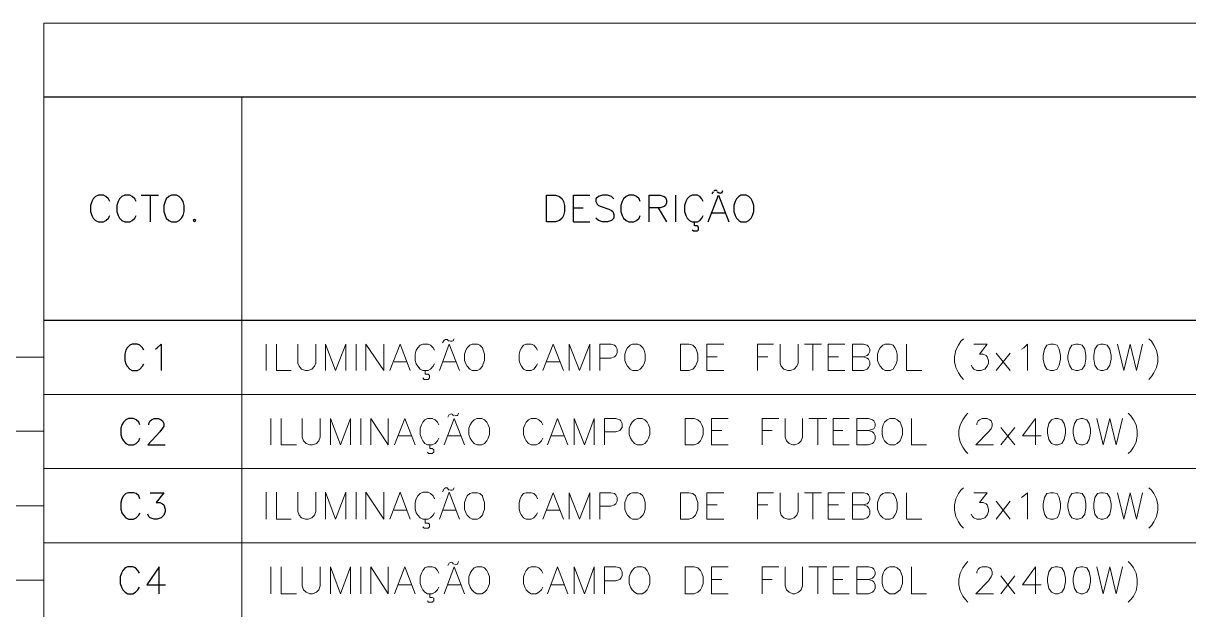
# Model space of a CAD drawing. Header units: millimetres. Extents: x 3240 to 3412, y 1366 to 1426.
# Drawn here: x 3260.18 to 3267.87, y 1374.64 to 1378.5 of the extents above; entities that cross this region are included whole.
import ezdxf

# ---------------------------------------------------------------- set-up
doc = ezdxf.new("R2010")
doc.units = ezdxf.units.MM

msp = doc.modelspace()

# ---------------------------------------------------------------- linework, layer by layer
at = {"color": 7, "linetype": 'Continuous', "lineweight": 13, "true_color": 0x000007}
for points in [[(3260.3114, 1370.6637), (3280.3435, 1370.6637), (3280.3435, 1378.5032), (3260.3114, 1378.5032)], [(3260.3114, 1378.5032), (3260.3114, 1370.6637), (3260.3114, 1370.6637)]]:
    msp.add_lwpolyline(points, dxfattribs=at)
at = {"color": 7, "linetype": 'Continuous', "lineweight": 25, "true_color": 0x000007}
for points in [[(3260.3114, 1378.0186), (3280.3418, 1378.0186), (3280.3418, 1378.0186)], [(3260.7481, 1377.3289), (3260.7398, 1377.3455), (3260.7216, 1377.362), (3260.7051, 1377.3703), (3260.672, 1377.3703), (3260.6538, 1377.362), (3260.6373, 1377.3455), (3260.629, 1377.3289), (3260.6207, 1377.3025), (3260.6207, 1377.2611), (3260.629, 1377.2347), (3260.6373, 1377.2181), (3260.6538, 1377.2016), (3260.672, 1377.1933), (3260.7051, 1377.1933), (3260.7216, 1377.2016), (3260.7398, 1377.2181), (3260.7481, 1377.2347)], [(3260.9217, 1377.3289), (3260.9135, 1377.3455), (3260.8953, 1377.362), (3260.8787, 1377.3703), (3260.8457, 1377.3703), (3260.8275, 1377.362), (3260.8109, 1377.3455), (3260.8027, 1377.3289), (3260.7944, 1377.3025), (3260.7944, 1377.2611), (3260.8027, 1377.2347), (3260.8109, 1377.2181), (3260.8275, 1377.2016), (3260.8457, 1377.1933), (3260.8787, 1377.1933), (3260.8953, 1377.2016), (3260.9135, 1377.2181), (3260.9217, 1377.2347)], [(3260.9548, 1377.3703), (3261.0689, 1377.3703), (3261.0689, 1377.3703)], [(3261.0144, 1377.3703), (3261.0144, 1377.1933), (3261.0144, 1377.1933)], [(3263.8094, 1377.1933), (3263.8094, 1377.3703), (3263.9153, 1377.3703)], [(3264.0757, 1377.3455), (3264.0592, 1377.362), (3264.0327, 1377.3703), (3263.9996, 1377.3703), (3263.9732, 1377.362), (3263.9566, 1377.3455), (3263.9566, 1377.3289), (3263.9649, 1377.3107), (3263.9732, 1377.3025), (3263.9914, 1377.2942), (3264.041, 1377.2777), (3264.0592, 1377.2694), (3264.0674, 1377.2611), (3264.0757, 1377.2429), (3264.0757, 1377.2181), (3264.0592, 1377.2016), (3264.0327, 1377.1933), (3263.9996, 1377.1933), (3263.9732, 1377.2016), (3263.9566, 1377.2181)], [(3264.2494, 1377.3289), (3264.2411, 1377.3455), (3264.2246, 1377.362), (3264.2064, 1377.3703), (3264.1733, 1377.3703), (3264.1568, 1377.362), (3264.1386, 1377.3455), (3264.1303, 1377.3289), (3264.122, 1377.3025), (3264.122, 1377.2611), (3264.1303, 1377.2347), (3264.1386, 1377.2181), (3264.1568, 1377.2016), (3264.1733, 1377.1933), (3264.2064, 1377.1933), (3264.2246, 1377.2016), (3264.2411, 1377.2181), (3264.2494, 1377.2347)], [(3264.3089, 1377.1933), (3264.3089, 1377.3703), (3264.38, 1377.3703), (3264.4065, 1377.362), (3264.4148, 1377.3537), (3264.423, 1377.3372), (3264.423, 1377.319), (3264.4148, 1377.3025), (3264.4065, 1377.2942), (3264.38, 1377.2859), (3264.3089, 1377.2859)], [(3264.4826, 1377.3703), (3264.4826, 1377.1933), (3264.4826, 1377.1933)], [(3264.6645, 1377.3289), (3264.6562, 1377.3455), (3264.643, 1377.362), (3264.6265, 1377.3703), (3264.5917, 1377.3703), (3264.5752, 1377.362), (3264.5587, 1377.3455), (3264.5504, 1377.3289), (3264.5421, 1377.3025), (3264.5421, 1377.2611), (3264.5504, 1377.2347), (3264.5587, 1377.2181), (3264.5752, 1377.2016), (3264.5917, 1377.1933), (3264.6265, 1377.1933), (3264.643, 1377.2016), (3264.6562, 1377.2181), (3264.6645, 1377.2347)], [(3264.6976, 1377.1933), (3264.7654, 1377.3703), (3264.8332, 1377.1933)], [(3264.724, 1377.3785), (3264.7323, 1377.3918), (3264.7323, 1377.3918)], [(3264.7571, 1377.3918), (3264.7654, 1377.3835), (3264.7654, 1377.3835)], [(3264.7869, 1377.3835), (3264.7952, 1377.4), (3264.7952, 1377.4)], [(3263.8094, 1377.2859), (3263.8723, 1377.2859), (3263.8723, 1377.2859)], [(3264.3685, 1377.2859), (3264.423, 1377.1933), (3264.423, 1377.1933)], [(3263.8094, 1377.1933), (3263.9153, 1377.1933), (3263.9153, 1377.1933)], [(3264.5917, 1377.142), (3264.6, 1377.1338), (3264.6265, 1377.1338), (3264.6347, 1377.142), (3264.6347, 1377.1586), (3264.6265, 1377.1668), (3264.6083, 1377.1668), (3264.6083, 1377.1933)], [(3264.724, 1377.2528), (3264.8084, 1377.2528), (3264.8084, 1377.2528)], [(3260.3114, 1376.545), (3280.3418, 1376.545), (3280.3418, 1376.545)], [(3260.9713, 1376.3465), (3260.9631, 1376.3631), (3260.9465, 1376.3796), (3260.93, 1376.3879), (3260.8953, 1376.3879), (3260.8787, 1376.3796), (3260.8622, 1376.3631), (3260.8539, 1376.3465), (3260.8457, 1376.32), (3260.8457, 1376.2787), (3260.8539, 1376.2572), (3260.8622, 1376.2407), (3260.8787, 1376.2225), (3260.8953, 1376.2142), (3260.93, 1376.2142), (3260.9465, 1376.2225), (3260.9631, 1376.2407), (3260.9713, 1376.2572)], [(3261.0491, 1376.3548), (3261.0607, 1376.3631), (3261.0871, 1376.3879), (3261.0871, 1376.2142)], [(3260.9465, 1375.8553), (3260.9383, 1375.8718), (3260.9217, 1375.8884), (3260.9035, 1375.8967), (3260.8705, 1375.8967), (3260.8539, 1375.8884), (3260.8374, 1375.8718), (3260.8275, 1375.8553), (3260.8192, 1375.8338), (3260.8192, 1375.7908), (3260.8275, 1375.766), (3260.8374, 1375.7495), (3260.8539, 1375.7313), (3260.8705, 1375.723), (3260.9035, 1375.723), (3260.9217, 1375.7313), (3260.9383, 1375.7495), (3260.9465, 1375.766)], [(3261.0061, 1375.8553), (3261.0061, 1375.8636), (3261.0144, 1375.8801), (3261.0226, 1375.8884), (3261.0392, 1375.8967), (3261.0689, 1375.8967), (3261.0871, 1375.8884), (3261.0954, 1375.8801), (3261.1037, 1375.8636), (3261.1037, 1375.847), (3261.0954, 1375.8338), (3261.0772, 1375.809), (3260.9978, 1375.723), (3261.1119, 1375.723)], [(3260.9465, 1375.3674), (3260.9383, 1375.3856), (3260.9217, 1375.4021), (3260.9035, 1375.4054), (3260.8705, 1375.4054), (3260.8539, 1375.4021), (3260.8374, 1375.3856), (3260.8275, 1375.3674), (3260.8192, 1375.3426), (3260.8192, 1375.2996), (3260.8275, 1375.2748), (3260.8374, 1375.2582), (3260.8539, 1375.2417), (3260.8705, 1375.2318), (3260.9035, 1375.2318), (3260.9217, 1375.2417), (3260.9383, 1375.2582), (3260.9465, 1375.2748)], [(3261.0144, 1375.4054), (3261.1037, 1375.4054), (3261.0524, 1375.3426), (3261.0772, 1375.3426), (3261.0954, 1375.3343), (3261.1037, 1375.3261), (3261.1119, 1375.2996), (3261.1119, 1375.2831), (3261.1037, 1375.2582), (3261.0871, 1375.2417), (3261.0607, 1375.2318), (3261.0392, 1375.2318), (3261.0144, 1375.2417), (3261.0061, 1375.25), (3260.9978, 1375.2665)], [(3260.9432, 1374.8762), (3260.9333, 1374.8944), (3260.9168, 1374.9109), (3260.9002, 1374.9192), (3260.8655, 1374.9192), (3260.849, 1374.9109), (3260.8324, 1374.8944), (3260.8242, 1374.8762), (3260.8159, 1374.8514), (3260.8159, 1374.8084), (3260.8242, 1374.7836), (3260.8324, 1374.767), (3260.849, 1374.7505), (3260.8655, 1374.7406), (3260.9002, 1374.7406), (3260.9168, 1374.7505), (3260.9333, 1374.767), (3260.9432, 1374.7836)], [(3261.0739, 1374.7406), (3261.0739, 1374.9192), (3260.9928, 1374.8001), (3261.1152, 1374.8001)]]:
    msp.add_lwpolyline(points, dxfattribs=at)
at = {"color": 7, "linetype": 'Continuous', "lineweight": 15, "true_color": 0x000007}
for points in [[(3261.6197, 1378.0186), (3261.6197, 1371.6461), (3261.6197, 1371.6461)], [(3263.0123, 1376.4061), (3263.0205, 1376.4226), (3263.0205, 1376.4226)], [(3266.3829, 1376.4226), (3266.3664, 1376.4061), (3266.3498, 1376.3796), (3266.3316, 1376.3465), (3266.3234, 1376.3035), (3266.3234, 1376.2704), (3266.3316, 1376.2324), (3266.3498, 1376.1977), (3266.3664, 1376.1729), (3266.3829, 1376.1547)], [(3267.6068, 1376.4226), (3267.6233, 1376.4061), (3267.6399, 1376.3796), (3267.6581, 1376.3465), (3267.6663, 1376.3035), (3267.6663, 1376.2704), (3267.6581, 1376.2324), (3267.6399, 1376.1977), (3267.6233, 1376.1729), (3267.6068, 1376.1547)], [(3261.7801, 1376.3879), (3261.7801, 1376.2142), (3261.7801, 1376.2142)], [(3261.8479, 1376.3879), (3261.8479, 1376.2142), (3261.9455, 1376.2142)], [(3261.9885, 1376.3879), (3261.9885, 1376.2605), (3261.9968, 1376.2407), (3262.0133, 1376.2225), (3262.0398, 1376.2142), (3262.0563, 1376.2142), (3262.0811, 1376.2225), (3262.0977, 1376.2407), (3262.1076, 1376.2605), (3262.1076, 1376.3879)], [(3262.1704, 1376.2142), (3262.1704, 1376.3879), (3262.2382, 1376.2142), (3262.306, 1376.3879), (3262.306, 1376.2142)], [(3262.3739, 1376.3879), (3262.3739, 1376.2142), (3262.3739, 1376.2142)], [(3262.4367, 1376.2142), (3262.4367, 1376.3879), (3262.5558, 1376.2142), (3262.5558, 1376.3879)], [(3262.5971, 1376.2142), (3262.6649, 1376.3879), (3262.7294, 1376.2142)], [(3262.8899, 1376.3465), (3262.8816, 1376.3631), (3262.8651, 1376.3796), (3262.8485, 1376.3879), (3262.8138, 1376.3879), (3262.7973, 1376.3796), (3262.7807, 1376.3631), (3262.7708, 1376.3465), (3262.7625, 1376.32), (3262.7625, 1376.2787), (3262.7708, 1376.2572), (3262.7807, 1376.2407), (3262.7973, 1376.2225), (3262.8138, 1376.2142), (3262.8485, 1376.2142), (3262.8651, 1376.2225), (3262.8816, 1376.2407), (3262.8899, 1376.2572)], [(3262.9246, 1376.2142), (3262.9874, 1376.3879), (3263.0553, 1376.2142)], [(3262.9444, 1376.3961), (3262.9544, 1376.4143), (3262.9544, 1376.4143)], [(3262.9792, 1376.4143), (3262.9874, 1376.4061), (3262.9874, 1376.4061)], [(3263.5713, 1376.3465), (3263.563, 1376.3631), (3263.5465, 1376.3796), (3263.5299, 1376.3879), (3263.4952, 1376.3879), (3263.4787, 1376.3796), (3263.4654, 1376.3631), (3263.4572, 1376.3465), (3263.4489, 1376.32), (3263.4489, 1376.2787), (3263.4572, 1376.2572), (3263.4654, 1376.2407), (3263.4787, 1376.2225), (3263.4952, 1376.2142), (3263.5299, 1376.2142), (3263.5465, 1376.2225), (3263.563, 1376.2407), (3263.5713, 1376.2572)], [(3263.606, 1376.2142), (3263.6738, 1376.3879), (3263.7416, 1376.2142)], [(3263.7797, 1376.2142), (3263.7797, 1376.3879), (3263.8475, 1376.2142), (3263.9153, 1376.3879), (3263.9153, 1376.2142)], [(3263.9831, 1376.2142), (3263.9831, 1376.3879), (3264.0542, 1376.3879), (3264.079, 1376.3796), (3264.0889, 1376.3713), (3264.0972, 1376.3548), (3264.0972, 1376.3283), (3264.0889, 1376.3118), (3264.079, 1376.3035), (3264.0542, 1376.2952), (3263.9831, 1376.2952)], [(3264.6893, 1376.2142), (3264.6893, 1376.3879), (3264.8001, 1376.3879)], [(3265.0234, 1376.2142), (3265.0234, 1376.3879), (3265.1292, 1376.3879)], [(3265.1722, 1376.3879), (3265.1722, 1376.2605), (3265.1805, 1376.2407), (3265.1971, 1376.2225), (3265.2235, 1376.2142), (3265.2401, 1376.2142), (3265.2649, 1376.2225), (3265.2831, 1376.2407), (3265.2913, 1376.2605), (3265.2913, 1376.3879)], [(3265.3327, 1376.3879), (3265.4468, 1376.3879), (3265.4468, 1376.3879)], [(3265.3889, 1376.3879), (3265.3889, 1376.2142), (3265.3889, 1376.2142)], [(3265.4898, 1376.2142), (3265.4898, 1376.3879), (3265.6006, 1376.3879)], [(3265.723, 1376.3035), (3265.7478, 1376.2952), (3265.7561, 1376.287), (3265.7643, 1376.2704), (3265.7643, 1376.2489), (3265.7561, 1376.2324), (3265.7478, 1376.2225), (3265.723, 1376.2142), (3265.6502, 1376.2142), (3265.6502, 1376.3879), (3265.723, 1376.3879), (3265.7478, 1376.3796), (3265.7561, 1376.3713), (3265.7643, 1376.3548), (3265.7643, 1376.3382), (3265.7561, 1376.32), (3265.7478, 1376.3118), (3265.723, 1376.3035), (3265.6502, 1376.3035)], [(3266.0058, 1376.3879), (3266.0058, 1376.2142), (3266.1084, 1376.2142)], [(3266.4507, 1376.3879), (3266.54, 1376.3879), (3266.4888, 1376.32), (3266.5136, 1376.32), (3266.5318, 1376.3118), (3266.54, 1376.3035), (3266.5483, 1376.2787), (3266.5483, 1376.2605), (3266.54, 1376.2407), (3266.5235, 1376.2225), (3266.497, 1376.2142), (3266.4722, 1376.2142), (3266.4507, 1376.2225), (3266.4424, 1376.2324), (3266.4342, 1376.2489)], [(3266.765, 1376.3548), (3266.7815, 1376.3631), (3266.8063, 1376.3879), (3266.8063, 1376.2142)], [(3267.4, 1376.3879), (3267.4414, 1376.2142), (3267.4844, 1376.3879), (3267.5257, 1376.2142), (3267.5638, 1376.3879)], [(3257.0384, 1376.3002), (3260.3114, 1376.3002), (3260.3114, 1376.3002)], [(3262.6236, 1376.2704), (3262.703, 1376.2704), (3262.703, 1376.2704)], [(3262.9444, 1376.2704), (3263.0305, 1376.2704), (3263.0305, 1376.2704)], [(3263.6308, 1376.2704), (3263.7152, 1376.2704), (3263.7152, 1376.2704)], [(3264.6893, 1376.3035), (3264.7571, 1376.3035), (3264.7571, 1376.3035)], [(3265.0234, 1376.3035), (3265.0912, 1376.3035), (3265.0912, 1376.3035)], [(3265.4898, 1376.3035), (3265.5576, 1376.3035), (3265.5576, 1376.3035)], [(3266.5996, 1376.3283), (3266.6922, 1376.2142), (3266.6922, 1376.2142)], [(3266.6922, 1376.3283), (3266.5996, 1376.2142), (3266.5996, 1376.2142)], [(3262.8138, 1376.1646), (3262.8221, 1376.1547), (3262.8485, 1376.1547), (3262.8568, 1376.1646), (3262.8568, 1376.1811), (3262.8485, 1376.1894), (3262.8303, 1376.1894), (3262.8303, 1376.2142)], [(3264.6893, 1376.2142), (3264.8001, 1376.2142), (3264.8001, 1376.2142)], [(3265.4898, 1376.2142), (3265.6006, 1376.2142), (3265.6006, 1376.2142)], [(3260.3114, 1376.0538), (3280.3418, 1376.0538), (3280.3418, 1376.0538)], [(3261.8099, 1375.8967), (3261.8099, 1375.723), (3261.8099, 1375.723)], [(3261.8777, 1375.8967), (3261.8777, 1375.723), (3261.9802, 1375.723)], [(3262.0183, 1375.8967), (3262.0183, 1375.7743), (3262.0265, 1375.7495), (3262.0431, 1375.7313), (3262.0679, 1375.723), (3262.0861, 1375.723), (3262.1109, 1375.7313), (3262.1274, 1375.7495), (3262.1357, 1375.7743), (3262.1357, 1375.8967)], [(3262.2035, 1375.723), (3262.2035, 1375.8967), (3262.2713, 1375.723), (3262.3358, 1375.8967), (3262.3358, 1375.723)], [(3262.4036, 1375.8967), (3262.4036, 1375.723), (3262.4036, 1375.723)], [(3262.4714, 1375.723), (3262.4714, 1375.8967), (3262.5856, 1375.723), (3262.5856, 1375.8967)], [(3262.6269, 1375.723), (3262.6947, 1375.8967), (3262.7625, 1375.723)], [(3262.9196, 1375.8553), (3262.9114, 1375.8718), (3262.8948, 1375.8884), (3262.8766, 1375.8967), (3262.8436, 1375.8967), (3262.827, 1375.8884), (3262.8138, 1375.8718), (3262.8055, 1375.8553), (3262.7973, 1375.8338), (3262.7973, 1375.7908), (3262.8055, 1375.766), (3262.8138, 1375.7495), (3262.827, 1375.7313), (3262.8436, 1375.723), (3262.8766, 1375.723), (3262.8948, 1375.7313), (3262.9114, 1375.7495), (3262.9196, 1375.766)], [(3262.9544, 1375.723), (3263.0205, 1375.8967), (3263.0883, 1375.723)], [(3262.9792, 1375.9049), (3262.9874, 1375.9231), (3262.9874, 1375.9231)], [(3263.009, 1375.9231), (3263.0172, 1375.9148), (3263.0172, 1375.9148)], [(3263.042, 1375.9148), (3263.0503, 1375.9314), (3263.0503, 1375.9314)], [(3263.606, 1375.8553), (3263.5977, 1375.8718), (3263.5795, 1375.8884), (3263.563, 1375.8967), (3263.5299, 1375.8967), (3263.5117, 1375.8884), (3263.4952, 1375.8718), (3263.4869, 1375.8553), (3263.4787, 1375.8338), (3263.4787, 1375.7908), (3263.4869, 1375.766), (3263.4952, 1375.7495), (3263.5117, 1375.7313), (3263.5299, 1375.723), (3263.563, 1375.723), (3263.5795, 1375.7313), (3263.5977, 1375.7495), (3263.606, 1375.766)], [(3263.6358, 1375.723), (3263.7036, 1375.8967), (3263.7714, 1375.723)], [(3263.8127, 1375.723), (3263.8127, 1375.8967), (3263.8806, 1375.723), (3263.9451, 1375.8967), (3263.9451, 1375.723)], [(3264.0129, 1375.723), (3264.0129, 1375.8967), (3264.0889, 1375.8967), (3264.1138, 1375.8884), (3264.122, 1375.8801), (3264.1303, 1375.8636), (3264.1303, 1375.8371), (3264.122, 1375.8255), (3264.1138, 1375.8173), (3264.0889, 1375.809), (3264.0129, 1375.809)], [(3264.7191, 1375.723), (3264.7191, 1375.8967), (3264.8299, 1375.8967)], [(3265.0532, 1375.723), (3265.0532, 1375.8967), (3265.164, 1375.8967)], [(3265.2053, 1375.8967), (3265.2053, 1375.7743), (3265.2152, 1375.7495), (3265.2318, 1375.7313), (3265.2566, 1375.723), (3265.2698, 1375.723), (3265.2946, 1375.7313), (3265.3112, 1375.7495), (3265.3211, 1375.7743), (3265.3211, 1375.8967)], [(3265.3624, 1375.8967), (3265.4815, 1375.8967), (3265.4815, 1375.8967)], [(3265.422, 1375.8967), (3265.422, 1375.723), (3265.422, 1375.723)], [(3265.5229, 1375.723), (3265.5229, 1375.8967), (3265.6287, 1375.8967)], [(3265.7561, 1375.8173), (3265.7825, 1375.809), (3265.7908, 1375.7991), (3265.7991, 1375.7825), (3265.7991, 1375.7577), (3265.7908, 1375.7412), (3265.7825, 1375.7313), (3265.7561, 1375.723), (3265.68, 1375.723), (3265.68, 1375.8967), (3265.7561, 1375.8967), (3265.7825, 1375.8884), (3265.7908, 1375.8801), (3265.7991, 1375.8636), (3265.7991, 1375.847), (3265.7908, 1375.8288), (3265.7825, 1375.8255), (3265.7561, 1375.8173), (3265.68, 1375.8173)], [(3266.0405, 1375.8967), (3266.0405, 1375.723), (3266.1381, 1375.723)], [(3266.4127, 1375.9314), (3266.3961, 1375.9148), (3266.3796, 1375.8884), (3266.3614, 1375.8553), (3266.3531, 1375.8173), (3266.3531, 1375.7825), (3266.3614, 1375.7412), (3266.3796, 1375.7065), (3266.3961, 1375.6816), (3266.4127, 1375.6651)], [(3266.4722, 1375.8553), (3266.4722, 1375.8636), (3266.4805, 1375.8801), (3266.4888, 1375.8884), (3266.5053, 1375.8967), (3266.54, 1375.8967), (3266.5566, 1375.8884), (3266.5648, 1375.8801), (3266.5731, 1375.8636), (3266.5731, 1375.847), (3266.5648, 1375.8288), (3266.5483, 1375.809), (3266.4639, 1375.723), (3266.5814, 1375.723)], [(3266.8576, 1375.723), (3266.8576, 1375.8967), (3266.7732, 1375.7825), (3266.8956, 1375.7825)], [(3267.2644, 1375.8967), (3267.3058, 1375.723), (3267.3488, 1375.8967), (3267.3901, 1375.723), (3267.4331, 1375.8967)], [(3267.4712, 1375.9314), (3267.4877, 1375.9148), (3267.5059, 1375.8884), (3267.5224, 1375.8553), (3267.5307, 1375.8173), (3267.5307, 1375.7825), (3267.5224, 1375.7412), (3267.5059, 1375.7065), (3267.4877, 1375.6816), (3267.4712, 1375.6651)], [(3257.0648, 1375.8123), (3260.3114, 1375.8123), (3260.3114, 1375.8123)], [(3264.7191, 1375.8173), (3264.7869, 1375.8173), (3264.7869, 1375.8173)], [(3265.0532, 1375.8173), (3265.121, 1375.8173), (3265.121, 1375.8173)], [(3265.5229, 1375.8173), (3265.5874, 1375.8173), (3265.5874, 1375.8173)], [(3266.6293, 1375.8371), (3266.722, 1375.723), (3266.722, 1375.723)], [(3266.722, 1375.8371), (3266.6293, 1375.723), (3266.6293, 1375.723)], [(3262.6534, 1375.7825), (3262.7377, 1375.7825), (3262.7377, 1375.7825)], [(3262.9792, 1375.7825), (3263.0635, 1375.7825), (3263.0635, 1375.7825)], [(3263.6606, 1375.7825), (3263.7449, 1375.7825), (3263.7449, 1375.7825)], [(3262.8436, 1375.6734), (3262.8518, 1375.6651), (3262.8766, 1375.6651), (3262.8866, 1375.6734), (3262.8866, 1375.6899), (3262.8766, 1375.6982), (3262.8601, 1375.6982), (3262.8601, 1375.723)], [(3264.7191, 1375.723), (3264.8299, 1375.723), (3264.8299, 1375.723)], [(3265.5229, 1375.723), (3265.6287, 1375.723), (3265.6287, 1375.723)], [(3260.3114, 1375.5675), (3280.3418, 1375.5675), (3280.3418, 1375.5675)], [(3262.9444, 1375.4137), (3262.9544, 1375.4319), (3262.9544, 1375.4319)], [(3262.9792, 1375.4319), (3262.9874, 1375.4236), (3262.9874, 1375.4236)], [(3263.0123, 1375.4236), (3263.0205, 1375.4402), (3263.0205, 1375.4402)], [(3266.3829, 1375.4402), (3266.3664, 1375.4236), (3266.3498, 1375.4021), (3266.3316, 1375.3674), (3266.3234, 1375.3261), (3266.3234, 1375.2913), (3266.3316, 1375.25), (3266.3498, 1375.2152), (3266.3664, 1375.1904), (3266.3829, 1375.1739)], [(3267.6068, 1375.4402), (3267.6233, 1375.4236), (3267.6399, 1375.4021), (3267.6581, 1375.3674), (3267.6663, 1375.3261), (3267.6663, 1375.2913), (3267.6581, 1375.25), (3267.6399, 1375.2152), (3267.6233, 1375.1904), (3267.6068, 1375.1739)], [(3261.7801, 1375.4104), (3261.7801, 1375.2318), (3261.7801, 1375.2318)], [(3261.8479, 1375.4104), (3261.8479, 1375.2318), (3261.9455, 1375.2318)], [(3261.9885, 1375.4104), (3261.9885, 1375.2831), (3261.9968, 1375.2582), (3262.0133, 1375.2417), (3262.0398, 1375.2318), (3262.0563, 1375.2318), (3262.0811, 1375.2417), (3262.0977, 1375.2582), (3262.1076, 1375.2831), (3262.1076, 1375.4104)], [(3262.1704, 1375.2318), (3262.1704, 1375.4104), (3262.2382, 1375.2318), (3262.306, 1375.4104), (3262.306, 1375.2318)], [(3262.3739, 1375.4104), (3262.3739, 1375.2318), (3262.3739, 1375.2318)], [(3262.4367, 1375.2318), (3262.4367, 1375.4104), (3262.5558, 1375.2318), (3262.5558, 1375.4104)], [(3262.5971, 1375.2318), (3262.6649, 1375.4104), (3262.7294, 1375.2318)], [(3262.8899, 1375.3674), (3262.8816, 1375.3856), (3262.8651, 1375.4021), (3262.8485, 1375.4104), (3262.8138, 1375.4104), (3262.7973, 1375.4021), (3262.7807, 1375.3856), (3262.7708, 1375.3674), (3262.7625, 1375.3426), (3262.7625, 1375.2996), (3262.7708, 1375.2748), (3262.7807, 1375.2582), (3262.7973, 1375.2417), (3262.8138, 1375.2318), (3262.8485, 1375.2318), (3262.8651, 1375.2417), (3262.8816, 1375.2582), (3262.8899, 1375.2748)], [(3262.9246, 1375.2318), (3262.9874, 1375.4104), (3263.0553, 1375.2318)], [(3263.5713, 1375.3674), (3263.563, 1375.3856), (3263.5465, 1375.4021), (3263.5299, 1375.4054), (3263.4952, 1375.4054), (3263.4787, 1375.4021), (3263.4654, 1375.3856), (3263.4572, 1375.3674), (3263.4489, 1375.3426), (3263.4489, 1375.2996), (3263.4572, 1375.2748), (3263.4654, 1375.2582), (3263.4787, 1375.2417), (3263.4952, 1375.2318), (3263.5299, 1375.2318), (3263.5465, 1375.2417), (3263.563, 1375.2582), (3263.5713, 1375.2748)], [(3263.606, 1375.2318), (3263.6738, 1375.4054), (3263.7416, 1375.2318)], [(3263.7797, 1375.2318), (3263.7797, 1375.4054), (3263.8475, 1375.2318), (3263.9153, 1375.4054), (3263.9153, 1375.2318)], [(3263.9831, 1375.2318), (3263.9831, 1375.4054), (3264.0542, 1375.4054), (3264.079, 1375.4021), (3264.0889, 1375.3939), (3264.0972, 1375.3757), (3264.0972, 1375.3509), (3264.0889, 1375.3343), (3264.079, 1375.3261), (3264.0542, 1375.3178), (3263.9831, 1375.3178)], [(3264.6893, 1375.2318), (3264.6893, 1375.4054), (3264.8001, 1375.4054)], [(3265.0234, 1375.2318), (3265.0234, 1375.4054), (3265.1292, 1375.4054)], [(3265.1722, 1375.4054), (3265.1722, 1375.2831), (3265.1805, 1375.2582), (3265.1971, 1375.2417), (3265.2235, 1375.2318), (3265.2401, 1375.2318), (3265.2649, 1375.2417), (3265.2831, 1375.2582), (3265.2913, 1375.2831), (3265.2913, 1375.4054)], [(3265.3327, 1375.4054), (3265.4468, 1375.4054), (3265.4468, 1375.4054)], [(3265.3889, 1375.4054), (3265.3889, 1375.2318), (3265.3889, 1375.2318)], [(3265.4898, 1375.2318), (3265.4898, 1375.4054), (3265.6006, 1375.4054)], [(3265.723, 1375.3261), (3265.7478, 1375.3178), (3265.7561, 1375.3079), (3265.7643, 1375.2913), (3265.7643, 1375.2665), (3265.7561, 1375.25), (3265.7478, 1375.2417), (3265.723, 1375.2318), (3265.6502, 1375.2318), (3265.6502, 1375.4054), (3265.723, 1375.4054), (3265.7478, 1375.4021), (3265.7561, 1375.3939), (3265.7643, 1375.3757), (3265.7643, 1375.3591), (3265.7561, 1375.3426), (3265.7478, 1375.3343), (3265.723, 1375.3261), (3265.6502, 1375.3261)], [(3266.0058, 1375.4054), (3266.0058, 1375.2318), (3266.1084, 1375.2318)], [(3266.4507, 1375.4054), (3266.54, 1375.4054), (3266.4888, 1375.3426), (3266.5136, 1375.3426), (3266.5318, 1375.3343), (3266.54, 1375.3261), (3266.5483, 1375.2996), (3266.5483, 1375.2831), (3266.54, 1375.2582), (3266.5235, 1375.2417), (3266.497, 1375.2318), (3266.4722, 1375.2318), (3266.4507, 1375.2417), (3266.4424, 1375.25), (3266.4342, 1375.2665)], [(3266.5996, 1375.3509), (3266.6922, 1375.2318), (3266.6922, 1375.2318)], [(3266.6922, 1375.3509), (3266.5996, 1375.2318), (3266.5996, 1375.2318)], [(3266.765, 1375.3757), (3266.7815, 1375.3856), (3266.8063, 1375.4054), (3266.8063, 1375.2318)], [(3267.4, 1375.4054), (3267.4414, 1375.2318), (3267.4844, 1375.4054), (3267.5257, 1375.2318), (3267.5638, 1375.4054)], [(3257.0648, 1375.3211), (3260.3114, 1375.3211), (3260.3114, 1375.3211)], [(3262.6236, 1375.2913), (3262.703, 1375.2913), (3262.703, 1375.2913)], [(3262.9444, 1375.2913), (3263.0305, 1375.2913), (3263.0305, 1375.2913)], [(3263.6308, 1375.2913), (3263.7152, 1375.2913), (3263.7152, 1375.2913)], [(3264.6893, 1375.3261), (3264.7571, 1375.3261), (3264.7571, 1375.3261)], [(3265.0234, 1375.3261), (3265.0912, 1375.3261), (3265.0912, 1375.3261)], [(3265.4898, 1375.3261), (3265.5576, 1375.3261), (3265.5576, 1375.3261)], [(3262.8138, 1375.1822), (3262.8221, 1375.1739), (3262.8485, 1375.1739), (3262.8568, 1375.1822), (3262.8568, 1375.1987), (3262.8485, 1375.207), (3262.8303, 1375.207), (3262.8303, 1375.2318)], [(3264.6893, 1375.2318), (3264.8001, 1375.2318), (3264.8001, 1375.2318)], [(3265.4898, 1375.2318), (3265.6006, 1375.2318), (3265.6006, 1375.2318)], [(3260.3114, 1375.0763), (3280.3418, 1375.0763), (3280.3418, 1375.0763)], [(3261.8099, 1374.9192), (3261.8099, 1374.7406), (3261.8099, 1374.7406)], [(3261.8777, 1374.9192), (3261.8777, 1374.7406), (3261.9802, 1374.7406)], [(3262.0183, 1374.9192), (3262.0183, 1374.7918), (3262.0265, 1374.767), (3262.0431, 1374.7505), (3262.0679, 1374.7406), (3262.0861, 1374.7406), (3262.1109, 1374.7505), (3262.1274, 1374.767), (3262.1357, 1374.7918), (3262.1357, 1374.9192)], [(3262.2035, 1374.7406), (3262.2035, 1374.9192), (3262.2713, 1374.7406), (3262.3358, 1374.9192), (3262.3358, 1374.7406)], [(3262.4036, 1374.9192), (3262.4036, 1374.7406), (3262.4036, 1374.7406)], [(3262.4714, 1374.7406), (3262.4714, 1374.9192), (3262.5856, 1374.7406), (3262.5856, 1374.9192)], [(3262.6269, 1374.7406), (3262.6947, 1374.9192), (3262.7625, 1374.7406)], [(3262.9196, 1374.8762), (3262.9114, 1374.8944), (3262.8948, 1374.9109), (3262.8766, 1374.9192), (3262.8436, 1374.9192), (3262.827, 1374.9109), (3262.8138, 1374.8944), (3262.8055, 1374.8762), (3262.7973, 1374.8514), (3262.7973, 1374.8084), (3262.8055, 1374.7836), (3262.8138, 1374.767), (3262.827, 1374.7505), (3262.8436, 1374.7406), (3262.8766, 1374.7406), (3262.8948, 1374.7505), (3262.9114, 1374.767), (3262.9196, 1374.7836)], [(3262.9544, 1374.7406), (3263.0205, 1374.9192), (3263.0883, 1374.7406)], [(3262.9792, 1374.9275), (3262.9874, 1374.944), (3262.9874, 1374.944)], [(3263.009, 1374.944), (3263.0172, 1374.9357), (3263.0172, 1374.9357)], [(3263.042, 1374.9357), (3263.0503, 1374.9523), (3263.0503, 1374.9523)], [(3263.606, 1374.8762), (3263.5977, 1374.8944), (3263.5795, 1374.9109), (3263.563, 1374.9192), (3263.5299, 1374.9192), (3263.5117, 1374.9109), (3263.4952, 1374.8944), (3263.4869, 1374.8762), (3263.4787, 1374.8514), (3263.4787, 1374.8084), (3263.4869, 1374.7836), (3263.4952, 1374.767), (3263.5117, 1374.7505), (3263.5299, 1374.7406), (3263.563, 1374.7406), (3263.5795, 1374.7505), (3263.5977, 1374.767), (3263.606, 1374.7836)], [(3263.6358, 1374.7406), (3263.7036, 1374.9192), (3263.7714, 1374.7406)], [(3263.8127, 1374.7406), (3263.8127, 1374.9192), (3263.8806, 1374.7406), (3263.9451, 1374.9192), (3263.9451, 1374.7406)], [(3264.0129, 1374.7406), (3264.0129, 1374.9192), (3264.0889, 1374.9192), (3264.1138, 1374.9109), (3264.122, 1374.9027), (3264.1303, 1374.8845), (3264.1303, 1374.8597), (3264.122, 1374.8431), (3264.1138, 1374.8348), (3264.0889, 1374.8266), (3264.0129, 1374.8266)], [(3264.7191, 1374.7406), (3264.7191, 1374.9192), (3264.8299, 1374.9192)], [(3265.0532, 1374.7406), (3265.0532, 1374.9192), (3265.164, 1374.9192)], [(3265.2053, 1374.9192), (3265.2053, 1374.7918), (3265.2152, 1374.767), (3265.2318, 1374.7505), (3265.2566, 1374.7406), (3265.2698, 1374.7406), (3265.2946, 1374.7505), (3265.3112, 1374.767), (3265.3211, 1374.7918), (3265.3211, 1374.9192)], [(3265.3624, 1374.9192), (3265.4815, 1374.9192), (3265.4815, 1374.9192)], [(3265.422, 1374.9192), (3265.422, 1374.7406), (3265.422, 1374.7406)], [(3265.5229, 1374.7406), (3265.5229, 1374.9192), (3265.6287, 1374.9192)], [(3265.7561, 1374.8348), (3265.7825, 1374.8266), (3265.7908, 1374.8183), (3265.7991, 1374.8001), (3265.7991, 1374.7753), (3265.7908, 1374.7588), (3265.7825, 1374.7505), (3265.7561, 1374.7406), (3265.68, 1374.7406), (3265.68, 1374.9192), (3265.7561, 1374.9192), (3265.7825, 1374.9109), (3265.7908, 1374.9027), (3265.7991, 1374.8845), (3265.7991, 1374.8679), (3265.7908, 1374.8514), (3265.7825, 1374.8431), (3265.7561, 1374.8348), (3265.68, 1374.8348)], [(3266.0405, 1374.9192), (3266.0405, 1374.7406), (3266.1381, 1374.7406)], [(3266.4127, 1374.9523), (3266.3961, 1374.9357), (3266.3796, 1374.9109), (3266.3614, 1374.8762), (3266.3531, 1374.8348), (3266.3531, 1374.8001), (3266.3614, 1374.7588), (3266.3796, 1374.724), (3266.3961, 1374.7025), (3266.4127, 1374.686)], [(3266.4722, 1374.8762), (3266.4722, 1374.8845), (3266.4805, 1374.9027), (3266.4888, 1374.9109), (3266.5053, 1374.9192), (3266.54, 1374.9192), (3266.5566, 1374.9109), (3266.5648, 1374.9027), (3266.5731, 1374.8845), (3266.5731, 1374.8679), (3266.5648, 1374.8514), (3266.5483, 1374.8266), (3266.4639, 1374.7406), (3266.5814, 1374.7406)], [(3266.8576, 1374.7406), (3266.8576, 1374.9192), (3266.7732, 1374.8001), (3266.8956, 1374.8001)], [(3267.2644, 1374.9192), (3267.3058, 1374.7406), (3267.3488, 1374.9192), (3267.3901, 1374.7406), (3267.4331, 1374.9192)], [(3267.4712, 1374.9523), (3267.4877, 1374.9357), (3267.5059, 1374.9109), (3267.5224, 1374.8762), (3267.5307, 1374.8348), (3267.5307, 1374.8001), (3267.5224, 1374.7588), (3267.5059, 1374.724), (3267.4877, 1374.7025), (3267.4712, 1374.686)], [(3257.0648, 1374.8299), (3260.3114, 1374.8299), (3260.3114, 1374.8299)], [(3264.7191, 1374.8348), (3264.7869, 1374.8348), (3264.7869, 1374.8348)], [(3265.0532, 1374.8348), (3265.121, 1374.8348), (3265.121, 1374.8348)], [(3265.5229, 1374.8348), (3265.5874, 1374.8348), (3265.5874, 1374.8348)], [(3266.6293, 1374.8597), (3266.722, 1374.7406), (3266.722, 1374.7406)], [(3266.722, 1374.8597), (3266.6293, 1374.7406), (3266.6293, 1374.7406)], [(3262.6534, 1374.8001), (3262.7377, 1374.8001), (3262.7377, 1374.8001)], [(3262.8436, 1374.6943), (3262.8518, 1374.686), (3262.8766, 1374.686), (3262.8866, 1374.6943), (3262.8866, 1374.7125), (3262.8766, 1374.7158), (3262.8601, 1374.7158), (3262.8601, 1374.7406)], [(3262.9792, 1374.8001), (3263.0635, 1374.8001), (3263.0635, 1374.8001)], [(3263.6606, 1374.8001), (3263.7449, 1374.8001), (3263.7449, 1374.8001)], [(3264.7191, 1374.7406), (3264.8299, 1374.7406), (3264.8299, 1374.7406)], [(3265.5229, 1374.7406), (3265.6287, 1374.7406), (3265.6287, 1374.7406)]]:
    msp.add_lwpolyline(points, dxfattribs=at)
at = {"color": 7, "linetype": 'Continuous', "lineweight": 25, "true_color": 0x000007}
for points in [[(3261.1549, 1377.3703), (3261.1367, 1377.362), (3261.1202, 1377.3455), (3261.1119, 1377.3289), (3261.1037, 1377.3025), (3261.1037, 1377.2611), (3261.1119, 1377.2347), (3261.1202, 1377.2181), (3261.1367, 1377.2016), (3261.1549, 1377.1933), (3261.188, 1377.1933), (3261.2045, 1377.2016), (3261.2211, 1377.2181), (3261.231, 1377.2347), (3261.2393, 1377.2611), (3261.2393, 1377.3025), (3261.231, 1377.3289), (3261.2211, 1377.3455), (3261.2045, 1377.362), (3261.188, 1377.3703)], [(3263.6308, 1377.1933), (3263.6308, 1377.3703), (3263.6904, 1377.3703), (3263.7152, 1377.362), (3263.7334, 1377.3455), (3263.7416, 1377.3289), (3263.7499, 1377.3025), (3263.7499, 1377.2611), (3263.7416, 1377.2347), (3263.7334, 1377.2181), (3263.7152, 1377.2016), (3263.6904, 1377.1933)], [(3264.9142, 1377.3703), (3264.901, 1377.362), (3264.8845, 1377.3455), (3264.8762, 1377.3289), (3264.8679, 1377.3025), (3264.8679, 1377.2611), (3264.8762, 1377.2347), (3264.8845, 1377.2181), (3264.901, 1377.2016), (3264.9142, 1377.1933), (3264.9473, 1377.1933), (3264.9655, 1377.2016), (3264.9821, 1377.2181), (3264.9903, 1377.2347), (3264.9986, 1377.2611), (3264.9986, 1377.3025), (3264.9903, 1377.3289), (3264.9821, 1377.3455), (3264.9655, 1377.362), (3264.9473, 1377.3703)], [(3261.3071, 1377.2098), (3261.2988, 1377.2016), (3261.3071, 1377.1933), (3261.3154, 1377.2016)]]:
    msp.add_lwpolyline(points, close=True, dxfattribs=at)
at = {"color": 7, "linetype": 'Continuous', "lineweight": 15, "true_color": 0x000007}
for points in [[(3263.1396, 1376.3879), (3263.1231, 1376.3796), (3263.1065, 1376.3631), (3263.0983, 1376.3465), (3263.0883, 1376.32), (3263.0883, 1376.2787), (3263.0983, 1376.2572), (3263.1065, 1376.2407), (3263.1231, 1376.2225), (3263.1396, 1376.2142), (3263.1743, 1376.2142), (3263.1909, 1376.2225), (3263.2074, 1376.2407), (3263.2124, 1376.2572), (3263.2206, 1376.2787), (3263.2206, 1376.32), (3263.2124, 1376.3465), (3263.2074, 1376.3631), (3263.1909, 1376.3796), (3263.1743, 1376.3879)], [(3264.1981, 1376.3879), (3264.1816, 1376.3796), (3264.165, 1376.3631), (3264.1568, 1376.3465), (3264.1468, 1376.32), (3264.1468, 1376.2787), (3264.1568, 1376.2572), (3264.165, 1376.2407), (3264.1816, 1376.2225), (3264.1981, 1376.2142), (3264.2328, 1376.2142), (3264.2494, 1376.2225), (3264.2659, 1376.2407), (3264.2742, 1376.2572), (3264.2825, 1376.2787), (3264.2825, 1376.32), (3264.2742, 1376.3465), (3264.2659, 1376.3631), (3264.2494, 1376.3796), (3264.2328, 1376.3879)], [(3264.5157, 1376.2142), (3264.5157, 1376.3879), (3264.5702, 1376.3879), (3264.5967, 1376.3796), (3264.6132, 1376.3631), (3264.6215, 1376.3465), (3264.6298, 1376.32), (3264.6298, 1376.2787), (3264.6215, 1376.2572), (3264.6132, 1376.2407), (3264.5967, 1376.2225), (3264.5702, 1376.2142)], [(3265.8669, 1376.3879), (3265.8503, 1376.3796), (3265.8322, 1376.3631), (3265.8239, 1376.3465), (3265.8156, 1376.32), (3265.8156, 1376.2787), (3265.8239, 1376.2572), (3265.8322, 1376.2407), (3265.8503, 1376.2225), (3265.8669, 1376.2142), (3265.9, 1376.2142), (3265.9182, 1376.2225), (3265.9297, 1376.2407), (3265.938, 1376.2572), (3265.9463, 1376.2787), (3265.9463, 1376.32), (3265.938, 1376.3465), (3265.9297, 1376.3631), (3265.9182, 1376.3796), (3265.9, 1376.3879)], [(3266.9585, 1376.3879), (3266.9336, 1376.3796), (3266.9171, 1376.3548), (3266.9088, 1376.3118), (3266.9088, 1376.287), (3266.9171, 1376.2489), (3266.9336, 1376.2225), (3266.9585, 1376.2142), (3266.9767, 1376.2142), (3267.0015, 1376.2225), (3267.0147, 1376.2489), (3267.023, 1376.287), (3267.023, 1376.3118), (3267.0147, 1376.3548), (3267.0015, 1376.3796), (3266.9767, 1376.3879)], [(3267.1238, 1376.3879), (3267.099, 1376.3796), (3267.0825, 1376.3548), (3267.0726, 1376.3118), (3267.0726, 1376.287), (3267.0825, 1376.2489), (3267.099, 1376.2225), (3267.1238, 1376.2142), (3267.1404, 1376.2142), (3267.1668, 1376.2225), (3267.1834, 1376.2489), (3267.1917, 1376.287), (3267.1917, 1376.3118), (3267.1834, 1376.3548), (3267.1668, 1376.3796), (3267.1404, 1376.3879)], [(3267.2892, 1376.3879), (3267.2677, 1376.3796), (3267.2512, 1376.3548), (3267.2429, 1376.3118), (3267.2429, 1376.287), (3267.2512, 1376.2489), (3267.2677, 1376.2225), (3267.2892, 1376.2142), (3267.3058, 1376.2142), (3267.3322, 1376.2225), (3267.3488, 1376.2489), (3267.357, 1376.287), (3267.357, 1376.3118), (3267.3488, 1376.3548), (3267.3322, 1376.3796), (3267.3058, 1376.3879)], [(3263.1694, 1375.8967), (3263.1528, 1375.8884), (3263.1363, 1375.8718), (3263.1264, 1375.8553), (3263.1181, 1375.8338), (3263.1181, 1375.7908), (3263.1264, 1375.766), (3263.1363, 1375.7495), (3263.1528, 1375.7313), (3263.1694, 1375.723), (3263.2041, 1375.723), (3263.2206, 1375.7313), (3263.2372, 1375.7495), (3263.2455, 1375.766), (3263.2537, 1375.7908), (3263.2537, 1375.8338), (3263.2455, 1375.8553), (3263.2372, 1375.8718), (3263.2206, 1375.8884), (3263.2041, 1375.8967)], [(3264.2279, 1375.8967), (3264.2113, 1375.8884), (3264.1948, 1375.8718), (3264.1849, 1375.8553), (3264.1766, 1375.8338), (3264.1766, 1375.7908), (3264.1849, 1375.766), (3264.1948, 1375.7495), (3264.2113, 1375.7313), (3264.2279, 1375.723), (3264.2626, 1375.723), (3264.2791, 1375.7313), (3264.2957, 1375.7495), (3264.304, 1375.766), (3264.3122, 1375.7908), (3264.3122, 1375.8338), (3264.304, 1375.8553), (3264.2957, 1375.8718), (3264.2791, 1375.8884), (3264.2626, 1375.8967)], [(3264.5454, 1375.723), (3264.5454, 1375.8967), (3264.605, 1375.8967), (3264.6298, 1375.8884), (3264.648, 1375.8718), (3264.6562, 1375.8553), (3264.6645, 1375.8338), (3264.6645, 1375.7908), (3264.6562, 1375.766), (3264.648, 1375.7495), (3264.6298, 1375.7313), (3264.605, 1375.723)], [(3265.8967, 1375.8967), (3265.8785, 1375.8884), (3265.8619, 1375.8718), (3265.8537, 1375.8553), (3265.8454, 1375.8288), (3265.8454, 1375.7908), (3265.8537, 1375.766), (3265.8619, 1375.7495), (3265.8785, 1375.7313), (3265.8967, 1375.723), (3265.9297, 1375.723), (3265.9463, 1375.7313), (3265.9645, 1375.7495), (3265.9727, 1375.766), (3265.981, 1375.7908), (3265.981, 1375.8288), (3265.9727, 1375.8553), (3265.9645, 1375.8718), (3265.9463, 1375.8884), (3265.9297, 1375.8967)], [(3266.9882, 1375.8967), (3266.9634, 1375.8884), (3266.9469, 1375.8636), (3266.937, 1375.8255), (3266.937, 1375.7991), (3266.9469, 1375.7577), (3266.9634, 1375.7313), (3266.9882, 1375.723), (3267.0048, 1375.723), (3267.0312, 1375.7313), (3267.0478, 1375.7577), (3267.056, 1375.7991), (3267.056, 1375.8255), (3267.0478, 1375.8636), (3267.0312, 1375.8884), (3267.0048, 1375.8967)], [(3267.1586, 1375.8967), (3267.1321, 1375.8884), (3267.1156, 1375.8636), (3267.1073, 1375.8255), (3267.1073, 1375.7991), (3267.1156, 1375.7577), (3267.1321, 1375.7313), (3267.1586, 1375.723), (3267.1702, 1375.723), (3267.1966, 1375.7313), (3267.2132, 1375.7577), (3267.2214, 1375.7991), (3267.2214, 1375.8255), (3267.2132, 1375.8636), (3267.1966, 1375.8884), (3267.1702, 1375.8967)], [(3263.1396, 1375.4054), (3263.1231, 1375.4021), (3263.1065, 1375.3856), (3263.0983, 1375.3674), (3263.0883, 1375.3426), (3263.0883, 1375.2996), (3263.0983, 1375.2748), (3263.1065, 1375.2582), (3263.1231, 1375.2417), (3263.1396, 1375.2318), (3263.1743, 1375.2318), (3263.1909, 1375.2417), (3263.2074, 1375.2582), (3263.2124, 1375.2748), (3263.2206, 1375.2996), (3263.2206, 1375.3426), (3263.2124, 1375.3674), (3263.2074, 1375.3856), (3263.1909, 1375.4021), (3263.1743, 1375.4054)], [(3264.1981, 1375.4054), (3264.1816, 1375.4021), (3264.165, 1375.3856), (3264.1568, 1375.3674), (3264.1468, 1375.3426), (3264.1468, 1375.2996), (3264.1568, 1375.2748), (3264.165, 1375.2582), (3264.1816, 1375.2417), (3264.1981, 1375.2318), (3264.2328, 1375.2318), (3264.2494, 1375.2417), (3264.2659, 1375.2582), (3264.2742, 1375.2748), (3264.2825, 1375.2996), (3264.2825, 1375.3426), (3264.2742, 1375.3674), (3264.2659, 1375.3856), (3264.2494, 1375.4021), (3264.2328, 1375.4054)], [(3264.5157, 1375.2318), (3264.5157, 1375.4054), (3264.5702, 1375.4054), (3264.5967, 1375.4021), (3264.6132, 1375.3856), (3264.6215, 1375.3674), (3264.6298, 1375.3426), (3264.6298, 1375.2996), (3264.6215, 1375.2748), (3264.6132, 1375.2582), (3264.5967, 1375.2417), (3264.5702, 1375.2318)], [(3265.8669, 1375.4054), (3265.8503, 1375.4021), (3265.8322, 1375.3856), (3265.8239, 1375.3674), (3265.8156, 1375.3426), (3265.8156, 1375.2996), (3265.8239, 1375.2748), (3265.8322, 1375.2582), (3265.8503, 1375.2417), (3265.8669, 1375.2318), (3265.9, 1375.2318), (3265.9182, 1375.2417), (3265.9297, 1375.2582), (3265.938, 1375.2748), (3265.9463, 1375.2996), (3265.9463, 1375.3426), (3265.938, 1375.3674), (3265.9297, 1375.3856), (3265.9182, 1375.4021), (3265.9, 1375.4054)], [(3266.9585, 1375.4054), (3266.9336, 1375.4021), (3266.9171, 1375.3757), (3266.9088, 1375.3343), (3266.9088, 1375.3079), (3266.9171, 1375.2665), (3266.9336, 1375.2417), (3266.9585, 1375.2318), (3266.9767, 1375.2318), (3267.0015, 1375.2417), (3267.0147, 1375.2665), (3267.023, 1375.3079), (3267.023, 1375.3343), (3267.0147, 1375.3757), (3267.0015, 1375.4021), (3266.9767, 1375.4054)], [(3267.1238, 1375.4054), (3267.099, 1375.4021), (3267.0825, 1375.3757), (3267.0726, 1375.3343), (3267.0726, 1375.3079), (3267.0825, 1375.2665), (3267.099, 1375.2417), (3267.1238, 1375.2318), (3267.1404, 1375.2318), (3267.1668, 1375.2417), (3267.1834, 1375.2665), (3267.1917, 1375.3079), (3267.1917, 1375.3343), (3267.1834, 1375.3757), (3267.1668, 1375.4021), (3267.1404, 1375.4054)], [(3267.2892, 1375.4054), (3267.2677, 1375.4021), (3267.2512, 1375.3757), (3267.2429, 1375.3343), (3267.2429, 1375.3079), (3267.2512, 1375.2665), (3267.2677, 1375.2417), (3267.2892, 1375.2318), (3267.3058, 1375.2318), (3267.3322, 1375.2417), (3267.3488, 1375.2665), (3267.357, 1375.3079), (3267.357, 1375.3343), (3267.3488, 1375.3757), (3267.3322, 1375.4021), (3267.3058, 1375.4054)], [(3263.1694, 1374.9192), (3263.1528, 1374.9109), (3263.1363, 1374.8944), (3263.1264, 1374.8762), (3263.1181, 1374.8514), (3263.1181, 1374.8084), (3263.1264, 1374.7836), (3263.1363, 1374.767), (3263.1528, 1374.7505), (3263.1694, 1374.7406), (3263.2041, 1374.7406), (3263.2206, 1374.7505), (3263.2372, 1374.767), (3263.2455, 1374.7836), (3263.2537, 1374.8084), (3263.2537, 1374.8514), (3263.2455, 1374.8762), (3263.2372, 1374.8944), (3263.2206, 1374.9109), (3263.2041, 1374.9192)], [(3264.2279, 1374.9192), (3264.2113, 1374.9109), (3264.1948, 1374.8944), (3264.1849, 1374.8762), (3264.1766, 1374.8514), (3264.1766, 1374.8084), (3264.1849, 1374.7836), (3264.1948, 1374.767), (3264.2113, 1374.7505), (3264.2279, 1374.7406), (3264.2626, 1374.7406), (3264.2791, 1374.7505), (3264.2957, 1374.767), (3264.304, 1374.7836), (3264.3122, 1374.8084), (3264.3122, 1374.8514), (3264.304, 1374.8762), (3264.2957, 1374.8944), (3264.2791, 1374.9109), (3264.2626, 1374.9192)], [(3264.5454, 1374.7406), (3264.5454, 1374.9192), (3264.605, 1374.9192), (3264.6298, 1374.9109), (3264.648, 1374.8944), (3264.6562, 1374.8762), (3264.6645, 1374.8514), (3264.6645, 1374.8084), (3264.6562, 1374.7836), (3264.648, 1374.767), (3264.6298, 1374.7505), (3264.605, 1374.7406)], [(3265.8967, 1374.9192), (3265.8785, 1374.9109), (3265.8619, 1374.8944), (3265.8537, 1374.8762), (3265.8454, 1374.8514), (3265.8454, 1374.8084), (3265.8537, 1374.7836), (3265.8619, 1374.767), (3265.8785, 1374.7505), (3265.8967, 1374.7406), (3265.9297, 1374.7406), (3265.9463, 1374.7505), (3265.9645, 1374.767), (3265.9727, 1374.7836), (3265.981, 1374.8084), (3265.981, 1374.8514), (3265.9727, 1374.8762), (3265.9645, 1374.8944), (3265.9463, 1374.9109), (3265.9297, 1374.9192)], [(3266.9882, 1374.9192), (3266.9634, 1374.9109), (3266.9469, 1374.8845), (3266.937, 1374.8431), (3266.937, 1374.8183), (3266.9469, 1374.7753), (3266.9634, 1374.7505), (3266.9882, 1374.7406), (3267.0048, 1374.7406), (3267.0312, 1374.7505), (3267.0478, 1374.7753), (3267.056, 1374.8183), (3267.056, 1374.8431), (3267.0478, 1374.8845), (3267.0312, 1374.9109), (3267.0048, 1374.9192)], [(3267.1586, 1374.9192), (3267.1321, 1374.9109), (3267.1156, 1374.8845), (3267.1073, 1374.8431), (3267.1073, 1374.8183), (3267.1156, 1374.7753), (3267.1321, 1374.7505), (3267.1586, 1374.7406), (3267.1702, 1374.7406), (3267.1966, 1374.7505), (3267.2132, 1374.7753), (3267.2214, 1374.8183), (3267.2214, 1374.8431), (3267.2132, 1374.8845), (3267.1966, 1374.9109), (3267.1702, 1374.9192)]]:
    msp.add_lwpolyline(points, close=True, dxfattribs=at)
at = {"color": 7, "linetype": 'Continuous', "lineweight": 25, "true_color": 0x000007}
for points in [[(3264.7571, 1377.3967), (3264.7522, 1377.4017), (3264.7422, 1377.4017), (3264.7356, 1377.3967)], [(3264.7654, 1377.3885), (3264.772, 1377.3819), (3264.7803, 1377.3819), (3264.7869, 1377.3885)]]:
    msp.add_open_spline(points, degree=3, dxfattribs=at)
at = {"color": 7, "linetype": 'Continuous', "lineweight": 15, "true_color": 0x000007}
for points in [[(3262.9792, 1376.4143), (3262.9726, 1376.4193), (3262.9643, 1376.4193), (3262.9577, 1376.4143)], [(3262.9924, 1376.4094), (3262.9974, 1376.4044), (3263.0073, 1376.4044), (3263.0123, 1376.4094)], [(3263.0123, 1375.9231), (3263.0073, 1375.9281), (3262.9974, 1375.9281), (3262.9924, 1375.9231)], [(3263.0222, 1375.9182), (3263.0271, 1375.9132), (3263.0371, 1375.9132), (3263.042, 1375.9182)], [(3262.9792, 1375.4352), (3262.9726, 1375.4418), (3262.9643, 1375.4418), (3262.9577, 1375.4352)], [(3262.9924, 1375.4269), (3262.9974, 1375.422), (3263.0073, 1375.422), (3263.0123, 1375.4269)], [(3263.0123, 1374.944), (3263.0073, 1374.9506), (3262.9974, 1374.9506), (3262.9924, 1374.944)], [(3263.0222, 1374.9357), (3263.0271, 1374.9308), (3263.0371, 1374.9308), (3263.042, 1374.9357)]]:
    msp.add_open_spline(points, degree=3, dxfattribs=at)

doc.saveas('drawing.dxf')
